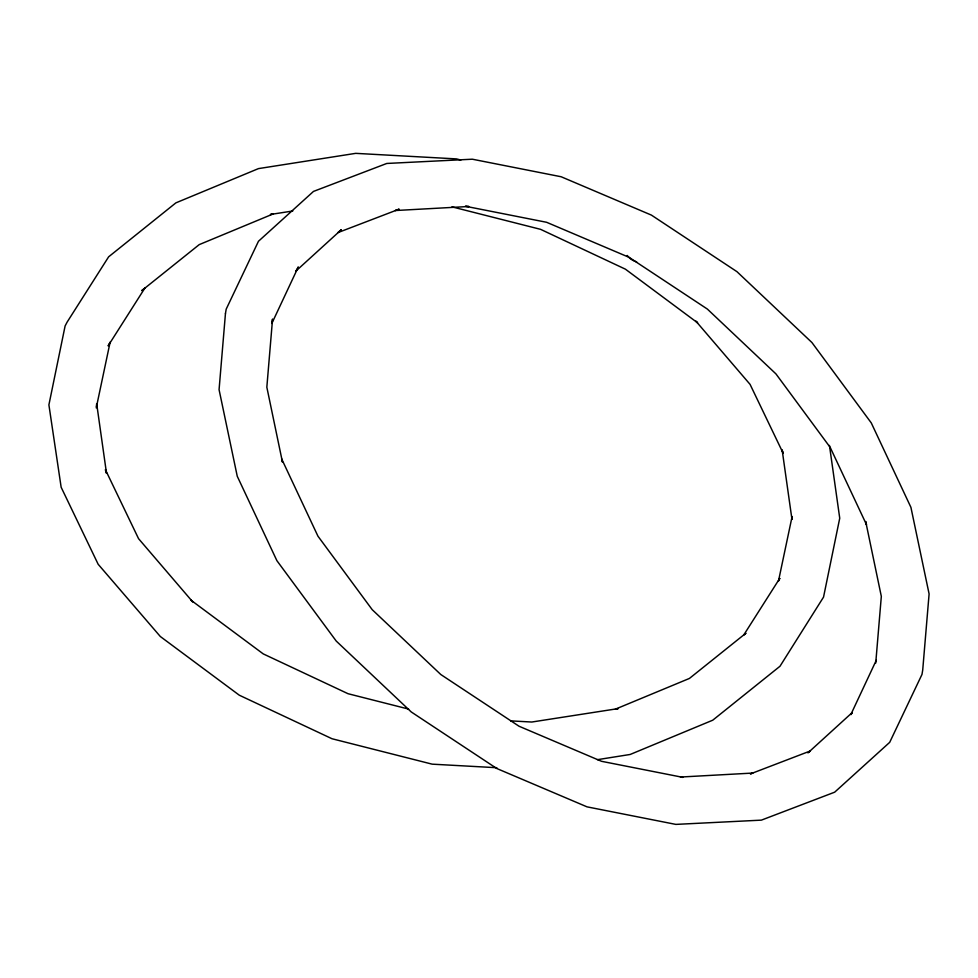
<?xml version="1.0" encoding="UTF-8"?>
<svg xmlns="http://www.w3.org/2000/svg" width="978" height="978" viewBox="0 0 978 978"><rect width="100%" height="100%" fill="white"/><g stroke="black" fill="none" stroke-linecap="round" stroke-linejoin="round"><path stroke-width="1.47" d="M875.738 663.047L881.325 596.384L865.713 521.543L866.484 524.636L830.212 447.423L775.945 373.902L707.363 309.072L629.135 257.361L546.604 222.287L465.381 206.248L468.829 206.492L395.246 210.539L399.183 209.145L337.801 232.654L341.334 229.696L295.955 271.028L298.314 266.957L271.823 323.461L272.556 319.036L266.835 387.215L282.446 462.056L281.688 458.963L317.948 536.176L372.227 609.697L440.809 674.527L519.037 726.238L601.568 761.312L682.791 777.351L680.492 777.192M96.394 406.493L96.675 403.694L106.516 473.34L105.392 469.648L138.558 538.67L192.727 601.898L191.016 600.211L263.253 653.903L348.058 693.72L408.621 709.087M792.241 516.567L791.96 519.367L782.119 449.721M96.247 407.887L110.147 342.055M792.082 516.629L778.488 581.005L779.821 578.463M851.153 713.879L876.349 660.138M109.475 343.327L108.142 345.857L144.903 288.045L141.749 290.649L199.219 244.622L273.217 213.913L270.441 214.463L292.789 210.991M851.031 714.612L852.217 712.571L807.938 752.889M779.674 578.487L743.732 635.015L745.835 633.279M808.598 752.424L810.359 750.945L750.37 773.928L752.926 773.06L680.835 777.021M745.713 633.353L689.417 678.439L615.419 709.148L618.194 708.598L531.787 722.033L510.638 720.872M597.411 759.674L630.174 754.466L712.742 720.199L780.004 666.238L823.537 597.106L839.735 518.206L829.454 445.442M496.836 767.718L432.166 764.16L332.019 738.745L239.292 695.199L160.306 636.495L98.155 564.257L61.149 487.252L48.9 404.868L65.11 325.955L67.103 322.153L108.631 256.823L175.893 202.862L258.461 168.607L355.711 153.35L456.469 158.901L460.882 160.025M451.946 206.847L540.577 229.341L625.382 269.158L697.62 322.85L695.908 321.163L750.077 384.391L783.244 453.413L782.498 450.956M636.629 261.847A18.081 17.677 -73.5 0 1 627.204 255.454M225.453 313.583L219.072 389.66L237.251 476.249L276.896 560.675L336.236 641.067L411.237 711.947L496.775 768.5L587.02 806.85L675.835 824.393L761.385 820.139L834.674 792.18L889.699 742.339L921.985 674.429L922.719 670.016L929.1 593.939L910.921 507.35L871.276 422.924L811.923 342.532L736.935 271.652L651.397 215.099L561.14 176.749L472.337 159.206L386.787 163.46L313.486 191.419L258.473 241.26L226.187 309.17L225.453 313.583"/></g></svg>
